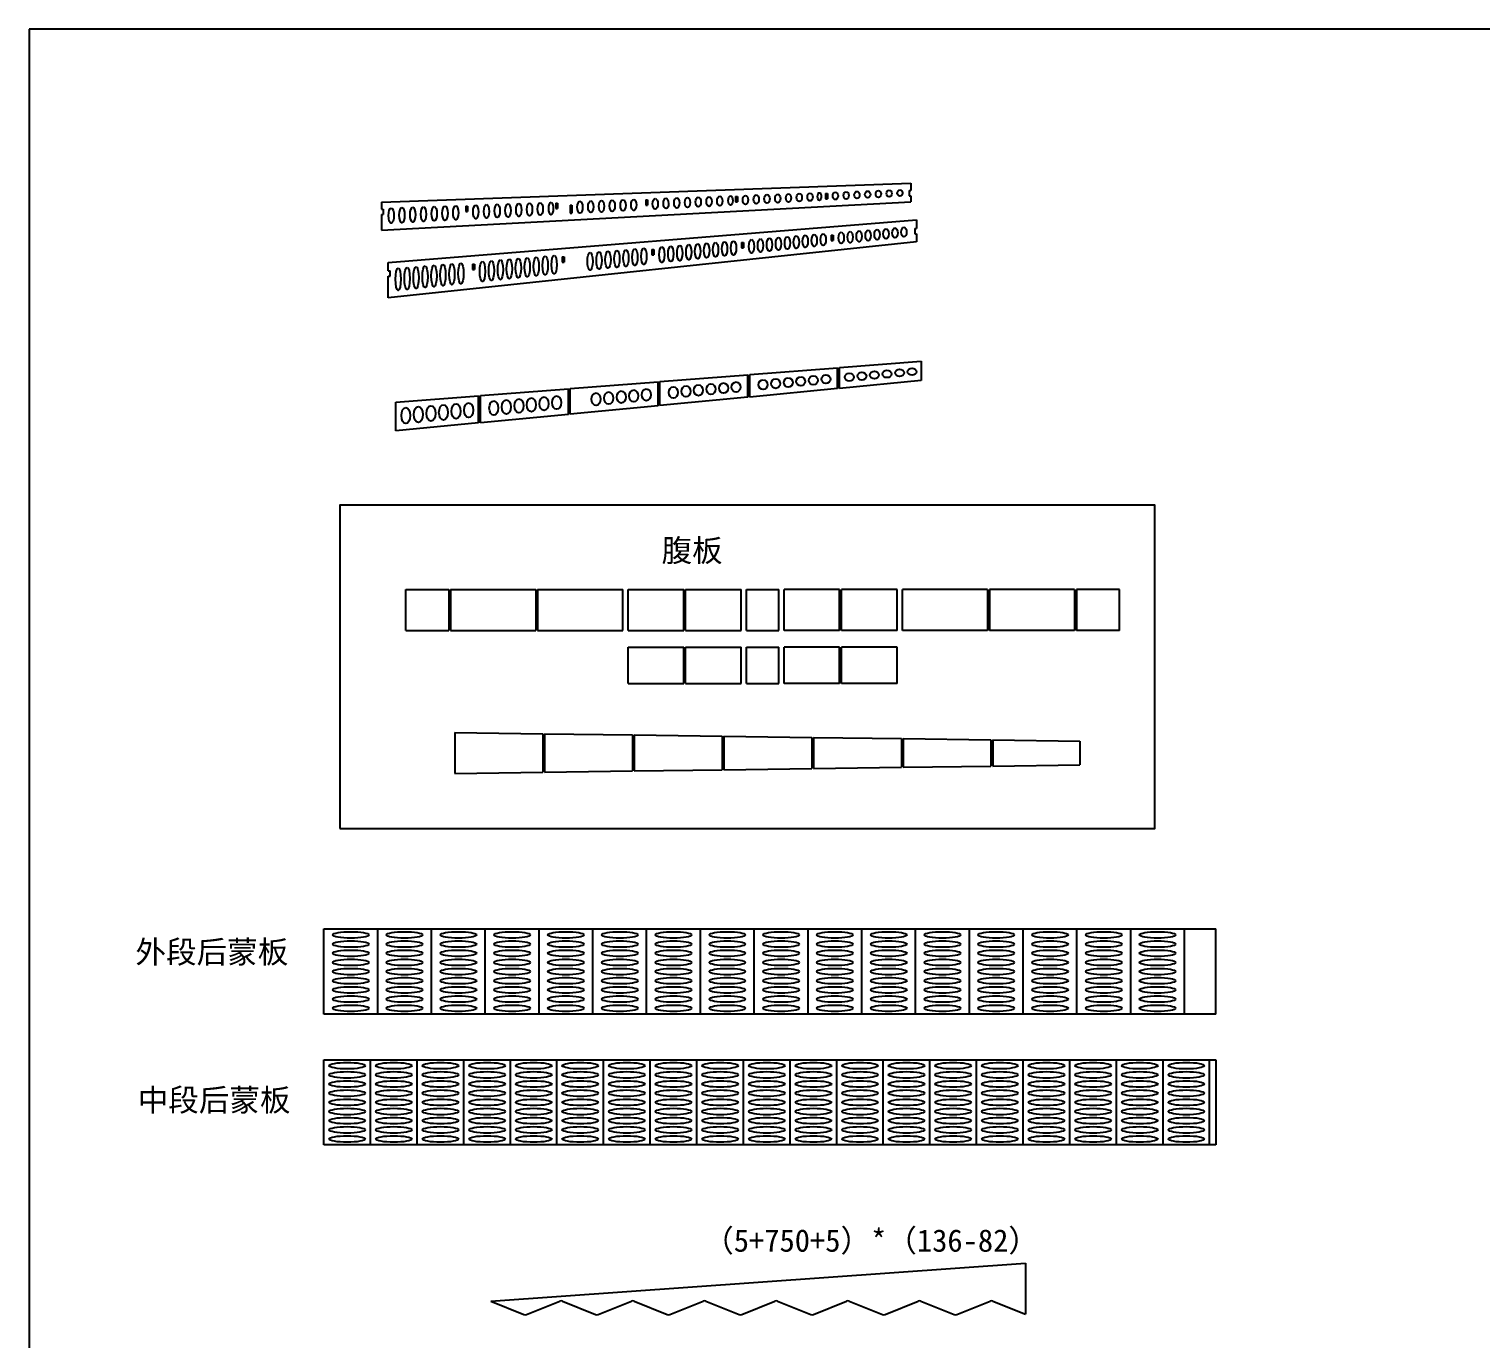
# Model space of a CAD drawing. Header units: millimetres. Extents: x 387 to 11444, y 601 to 6721.
# Drawn here: x 387 to 2006, y 5259 to 6721 of the extents above; entities that cross this region are included whole.
import ezdxf

# ---------------------------------------------------------------- set-up
doc = ezdxf.new("R2010")
doc.units = ezdxf.units.MM
doc.layers.add('1', color=115, linetype='Continuous', plot=False)
doc.layers.add('1mm轻木', color=3, linetype='Continuous')
doc.layers.add('2mm轻木', color=150, linetype='Continuous')
doc.styles.get("Standard").update_dxf_attribs({"font": 'arial.ttf'})

# ---------------------------------------------------------------- blocks, each defined once
blk = doc.blocks.new('A$C10b487a3')
at = {"layer": '2mm轻木'}
for p, q in [((130.5, 121), (130.5, 75.3)), ((130.5, 121), (228.5, 119.6)), ((228.5, 119.6), (228.5, 76.6)), ((230.5, 119.6), (230.5, 76.7)), ((230.5, 119.6), (328.5, 118.3)), ((328.5, 118.3), (328.5, 78)), ((330.5, 118.2), (330.5, 78)), ((330.5, 118.2), (428.5, 116.9)), ((428.5, 116.9), (428.5, 79.4)), ((430.5, 116.9), (430.5, 79.4)), ((430.5, 116.9), (528.5, 115.5)), ((528.5, 115.5), (528.5, 80.7)), ((530.5, 115.5), (530.5, 80.8)), ((530.5, 115.5), (628.5, 114.2)), ((628.5, 114.2), (628.5, 82.1)), ((630.5, 114.1), (630.5, 82.1)), ((630.5, 114.1), (728.5, 112.8)), ((728.5, 112.8), (728.5, 83.5)), ((730.5, 112.8), (730.5, 83.5)), ((730.5, 112.8), (827.5, 111.4)), ((827.5, 111.4), (827.5, 84.9)), ((530.5, 80.8), (628.5, 82.1)), ((630.5, 82.1), (728.5, 83.5)), ((730.5, 83.5), (827.5, 84.9)), ((130.5, 75.3), (228.5, 76.6)), ((230.5, 76.7), (328.5, 78)), ((330.5, 78), (428.5, 79.4)), ((430.5, 79.4), (528.5, 80.7))]:
    blk.add_line(p, q, dxfattribs=at)

msp = doc.modelspace()

# ---------------------------------------------------------------- linework, layer by layer
at = {"layer": '1'}
for p, q in [((386.503, 6720.648), (386.503, 3813.563)), ((5017.005, 6720.648), (386.503, 6720.648))]:
    msp.add_line(p, q, dxfattribs=at)
at = {"layer": '1mm轻木'}
for p, q in [((715.42, 5716.399), (1710.42, 5716.399)), ((715.42, 5621.399), (715.42, 5716.399)), ((775.42, 5621.399), (775.42, 5716.399)), ((835.42, 5621.399), (835.42, 5716.399)), ((895.42, 5621.399), (895.42, 5716.399)), ((955.42, 5621.399), (955.42, 5716.399)), ((1015.42, 5621.399), (1015.42, 5716.399)), ((1075.42, 5621.399), (1075.42, 5716.399)), ((1135.42, 5621.399), (1135.42, 5716.399)), ((1195.42, 5621.399), (1195.42, 5716.399)), ((1255.42, 5621.399), (1255.42, 5716.399)), ((1315.42, 5621.399), (1315.42, 5716.399)), ((1375.42, 5621.399), (1375.42, 5716.399)), ((1435.42, 5621.399), (1435.42, 5716.399)), ((1495.42, 5621.399), (1495.42, 5716.399)), ((1555.42, 5621.399), (1555.42, 5716.399)), ((1615.42, 5621.399), (1615.42, 5716.399)), ((1675.42, 5621.399), (1675.42, 5716.399)), ((1710.42, 5621.399), (1710.42, 5716.399)), ((1710.42, 5621.399), (715.42, 5621.399)), ((715.42, 5475.489), (715.42, 5570.489)), ((715.42, 5570.489), (1710.42, 5570.489)), ((767.42, 5475.489), (767.42, 5570.489)), ((819.42, 5475.489), (819.42, 5570.489)), ((871.42, 5475.489), (871.42, 5570.489)), ((923.42, 5475.489), (923.42, 5570.489)), ((975.42, 5475.489), (975.42, 5570.489)), ((1027.42, 5475.489), (1027.42, 5570.489)), ((1079.42, 5475.489), (1079.42, 5570.489)), ((1131.42, 5475.489), (1131.42, 5570.489)), ((1183.42, 5475.489), (1183.42, 5570.489)), ((1235.42, 5475.489), (1235.42, 5570.489)), ((1287.42, 5475.489), (1287.42, 5570.489)), ((1339.42, 5475.489), (1339.42, 5570.489)), ((1391.42, 5475.489), (1391.42, 5570.489)), ((1443.42, 5475.489), (1443.42, 5570.489)), ((1495.42, 5475.489), (1495.42, 5570.489)), ((1547.42, 5475.489), (1547.42, 5570.489)), ((1599.42, 5475.489), (1599.42, 5570.489)), ((1651.42, 5475.489), (1651.42, 5570.489)), ((1703.42, 5475.489), (1703.42, 5570.489)), ((1710.42, 5570.489), (1710.42, 5475.489)), ((1710.42, 5475.489), (715.42, 5475.489)), ((901.646, 5301.029), (1497.952, 5343.398)), ((1497.952, 5343.398), (1497.952, 5286.506)), ((901.646, 5301.029), (938.467, 5286.301)), ((941.438, 5286.301), (978.467, 5301.112)), ((981.438, 5301.112), (1018.467, 5286.301)), ((1021.438, 5286.301), (1058.467, 5301.112)), ((1061.438, 5301.112), (1098.467, 5286.301)), ((1101.438, 5286.301), (1138.467, 5301.112)), ((1141.438, 5301.112), (1178.467, 5286.301)), ((1181.438, 5286.301), (1218.467, 5301.112)), ((1221.438, 5301.112), (1258.467, 5286.301)), ((1261.438, 5286.301), (1298.467, 5301.112)), ((1301.438, 5301.112), (1338.467, 5286.301)), ((1341.438, 5286.301), (1378.467, 5301.112)), ((1381.438, 5301.112), (1418.467, 5286.301)), ((1421.438, 5286.301), (1458.467, 5301.112)), ((1461.438, 5301.112), (1497.952, 5286.506))]:
    msp.add_line(p, q, dxfattribs=at)
for centre, start, end in [((979.952, 5297.398), 68.198591, 111.801409), ((1059.952, 5297.398), 68.198591, 111.801409), ((1139.952, 5297.398), 68.198591, 111.801409), ((1219.952, 5297.398), 68.198591, 111.801409), ((1299.952, 5297.398), 68.198591, 111.801409), ((1379.952, 5297.398), 68.198591, 111.801409), ((1459.952, 5297.398), 68.198591, 111.801409), ((939.952, 5290.015), 248.198591, 291.801409), ((1019.952, 5290.015), 248.198591, 291.801409), ((1099.952, 5290.015), 248.198591, 291.801409), ((1179.952, 5290.015), 248.198591, 291.801409), ((1259.952, 5290.015), 248.198591, 291.801409), ((1339.952, 5290.015), 248.198591, 291.801409), ((1419.952, 5290.015), 248.198591, 291.801409)]:
    msp.add_arc(centre, 4, start, end, dxfattribs=at)
for centre in [(745.42, 5709.785), (745.42, 5699.558), (805.42, 5709.785), (805.42, 5699.558), (865.42, 5709.785), (865.42, 5699.558), (925.42, 5709.785), (925.42, 5699.558), (985.42, 5709.785), (985.42, 5699.558), (1045.42, 5709.785), (1045.42, 5699.558), (1105.42, 5709.785), (1105.42, 5699.558), (1165.42, 5709.785), (1165.42, 5699.558), (1225.42, 5709.785), (1225.42, 5699.558), (1285.42, 5709.785), (1285.42, 5699.558), (1345.42, 5709.785), (1345.42, 5699.558), (1405.42, 5709.785), (1405.42, 5699.558), (1465.42, 5709.785), (1465.42, 5699.558), (1525.42, 5709.785), (1525.42, 5699.558), (1585.42, 5709.785), (1585.42, 5699.558), (1645.42, 5709.785), (1645.42, 5699.558), (745.42, 5689.33), (805.42, 5689.33), (865.42, 5689.33), (925.42, 5689.33), (985.42, 5689.33), (1045.42, 5689.33), (1105.42, 5689.33), (1165.42, 5689.33), (1225.42, 5689.33), (1285.42, 5689.33), (1345.42, 5689.33), (1405.42, 5689.33), (1465.42, 5689.33), (1525.42, 5689.33), (1585.42, 5689.33), (1645.42, 5689.33), (745.42, 5679.102), (745.42, 5668.875), (805.42, 5679.102), (805.42, 5668.875), (865.42, 5679.102), (865.42, 5668.875), (925.42, 5679.102), (925.42, 5668.875), (985.42, 5679.102), (985.42, 5668.875), (1045.42, 5679.102), (1045.42, 5668.875), (1105.42, 5679.102), (1105.42, 5668.875), (1165.42, 5679.102), (1165.42, 5668.875), (1225.42, 5679.102), (1225.42, 5668.875), (1285.42, 5679.102), (1285.42, 5668.875), (1345.42, 5679.102), (1345.42, 5668.875), (1405.42, 5679.102), (1405.42, 5668.875), (1465.42, 5679.102), (1465.42, 5668.875), (1525.42, 5679.102), (1525.42, 5668.875), (1585.42, 5679.102), (1585.42, 5668.875), (1645.42, 5679.102), (1645.42, 5668.875), (745.42, 5658.647), (805.42, 5658.647), (865.42, 5658.647), (925.42, 5658.647), (985.42, 5658.647), (1045.42, 5658.647), (1105.42, 5658.647), (1165.42, 5658.647), (1225.42, 5658.647), (1285.42, 5658.647), (1345.42, 5658.647), (1405.42, 5658.647), (1465.42, 5658.647), (1525.42, 5658.647), (1585.42, 5658.647), (1645.42, 5658.647), (745.42, 5648.42), (745.42, 5638.192), (805.42, 5648.42), (805.42, 5638.192), (865.42, 5648.42), (865.42, 5638.192), (925.42, 5648.42), (925.42, 5638.192), (985.42, 5648.42), (985.42, 5638.192), (1045.42, 5648.42), (1045.42, 5638.192), (1105.42, 5648.42), (1105.42, 5638.192), (1165.42, 5648.42), (1165.42, 5638.192), (1225.42, 5648.42), (1225.42, 5638.192), (1285.42, 5648.42), (1285.42, 5638.192), (1345.42, 5648.42), (1345.42, 5638.192), (1405.42, 5648.42), (1405.42, 5638.192), (1465.42, 5648.42), (1465.42, 5638.192), (1525.42, 5648.42), (1525.42, 5638.192), (1585.42, 5648.42), (1585.42, 5638.192), (1645.42, 5648.42), (1645.42, 5638.192), (745.42, 5627.964), (805.42, 5627.964), (865.42, 5627.964), (925.42, 5627.964), (985.42, 5627.964), (1045.42, 5627.964), (1105.42, 5627.964), (1165.42, 5627.964), (1225.42, 5627.964), (1285.42, 5627.964), (1345.42, 5627.964), (1405.42, 5627.964), (1465.42, 5627.964), (1525.42, 5627.964), (1585.42, 5627.964), (1645.42, 5627.964), (741.42, 5563.875), (741.42, 5553.648), (793.42, 5563.875), (793.42, 5553.648), (845.42, 5563.875), (845.42, 5553.648), (897.42, 5563.875), (897.42, 5553.648), (949.42, 5563.875), (949.42, 5553.648), (1001.42, 5563.875), (1001.42, 5553.648), (1053.42, 5563.875), (1053.42, 5553.648), (1105.42, 5563.875), (1105.42, 5553.648), (1157.42, 5563.875), (1157.42, 5553.648), (1209.42, 5563.875), (1209.42, 5553.648), (1261.42, 5563.875), (1261.42, 5553.648), (1313.42, 5563.875), (1313.42, 5553.648), (1365.42, 5563.875), (1365.42, 5553.648), (1417.42, 5563.875), (1417.42, 5553.648), (1469.42, 5563.875), (1469.42, 5553.648), (1521.42, 5563.875), (1521.42, 5553.648), (1573.42, 5563.875), (1573.42, 5553.648), (1625.42, 5563.875), (1625.42, 5553.648), (1677.42, 5563.875), (1677.42, 5553.648), (741.42, 5543.42), (793.42, 5543.42), (845.42, 5543.42), (897.42, 5543.42), (949.42, 5543.42), (1001.42, 5543.42), (1053.42, 5543.42), (1105.42, 5543.42), (1157.42, 5543.42), (1209.42, 5543.42), (1261.42, 5543.42), (1313.42, 5543.42), (1365.42, 5543.42), (1417.42, 5543.42), (1469.42, 5543.42), (1521.42, 5543.42), (1573.42, 5543.42), (1625.42, 5543.42), (1677.42, 5543.42), (741.42, 5533.192), (741.42, 5522.965), (793.42, 5533.192), (793.42, 5522.965), (845.42, 5533.192), (845.42, 5522.965), (897.42, 5533.192), (897.42, 5522.965), (949.42, 5533.192), (949.42, 5522.965), (1001.42, 5533.192), (1001.42, 5522.965), (1053.42, 5533.192), (1053.42, 5522.965), (1105.42, 5533.192), (1105.42, 5522.965), (1157.42, 5533.192), (1157.42, 5522.965), (1209.42, 5533.192), (1209.42, 5522.965), (1261.42, 5533.192), (1261.42, 5522.965), (1313.42, 5533.192), (1313.42, 5522.965), (1365.42, 5533.192), (1365.42, 5522.965), (1417.42, 5533.192), (1417.42, 5522.965), (1469.42, 5533.192), (1469.42, 5522.965), (1521.42, 5533.192), (1521.42, 5522.965), (1573.42, 5533.192), (1573.42, 5522.965), (1625.42, 5533.192), (1625.42, 5522.965), (1677.42, 5533.192), (1677.42, 5522.965), (741.42, 5512.737), (793.42, 5512.737), (845.42, 5512.737), (897.42, 5512.737), (949.42, 5512.737), (1001.42, 5512.737), (1053.42, 5512.737), (1105.42, 5512.737), (1157.42, 5512.737), (1209.42, 5512.737), (1261.42, 5512.737), (1313.42, 5512.737), (1365.42, 5512.737), (1417.42, 5512.737), (1469.42, 5512.737), (1521.42, 5512.737), (1573.42, 5512.737), (1625.42, 5512.737), (1677.42, 5512.737), (741.42, 5502.509), (741.42, 5492.282), (793.42, 5502.509), (793.42, 5492.282), (845.42, 5502.509), (845.42, 5492.282), (897.42, 5502.509), (897.42, 5492.282), (949.42, 5502.509), (949.42, 5492.282), (1001.42, 5502.509), (1001.42, 5492.282), (1053.42, 5502.509), (1053.42, 5492.282), (1105.42, 5502.509), (1105.42, 5492.282), (1157.42, 5502.509), (1157.42, 5492.282), (1209.42, 5502.509), (1209.42, 5492.282), (1261.42, 5502.509), (1261.42, 5492.282), (1313.42, 5502.509), (1313.42, 5492.282), (1365.42, 5502.509), (1365.42, 5492.282), (1417.42, 5502.509), (1417.42, 5492.282), (1469.42, 5502.509), (1469.42, 5492.282), (1521.42, 5502.509), (1521.42, 5492.282), (1573.42, 5502.509), (1573.42, 5492.282), (1625.42, 5502.509), (1625.42, 5492.282), (1677.42, 5502.509), (1677.42, 5492.282), (741.42, 5482.054), (793.42, 5482.054), (845.42, 5482.054), (897.42, 5482.054), (949.42, 5482.054), (1001.42, 5482.054), (1053.42, 5482.054), (1105.42, 5482.054), (1157.42, 5482.054), (1209.42, 5482.054), (1261.42, 5482.054), (1313.42, 5482.054), (1365.42, 5482.054), (1417.42, 5482.054), (1469.42, 5482.054), (1521.42, 5482.054), (1573.42, 5482.054), (1625.42, 5482.054), (1677.42, 5482.054)]:
    msp.add_ellipse(centre, major_axis=(20.098, 0), ratio=0.17980954, dxfattribs=at)
at = {"layer": '2mm轻木'}
for p, q in [((779.492, 6527.523), (1370.292, 6548.634)), ((1370.292, 6548.634), (1370.292, 6540.599)), ((779.492, 6496.341), (1370.292, 6527.745)), ((779.492, 6527.523), (779.492, 6519.558)), ((1074.385, 6530.096), (1074.385, 6524.096)), ((1074.385, 6530.096), (1076.385, 6530.096)), ((1076.385, 6530.096), (1076.385, 6524.096)), ((1174.687, 6533.68), (1174.687, 6527.68)), ((1174.687, 6533.68), (1176.687, 6533.68)), ((1174.687, 6527.68), (1176.687, 6527.68)), ((1176.687, 6533.68), (1176.687, 6527.68)), ((1274.99, 6537.265), (1274.99, 6531.265)), ((1274.99, 6537.265), (1276.99, 6537.265)), ((1274.99, 6531.265), (1276.99, 6531.265)), ((1276.99, 6537.265), (1276.99, 6531.265)), ((1368.292, 6540.599), (1368.292, 6534.599)), ((1368.292, 6540.599), (1370.292, 6540.599)), ((1368.292, 6534.599), (1370.292, 6534.599)), ((1370.292, 6534.599), (1370.292, 6527.745)), ((779.492, 6519.558), (781.492, 6519.558)), ((779.492, 6513.558), (779.492, 6496.341)), ((779.492, 6513.558), (781.492, 6513.558)), ((781.492, 6519.558), (781.492, 6513.558)), ((873.78, 6522.928), (873.78, 6516.928)), ((873.78, 6522.928), (875.78, 6522.928)), ((873.78, 6516.928), (875.78, 6516.928)), ((875.78, 6522.928), (875.78, 6516.928)), ((974.082, 6526.512), (974.082, 6520.512)), ((974.082, 6526.512), (976.082, 6526.512)), ((974.082, 6520.512), (976.082, 6520.512)), ((976.082, 6526.512), (976.082, 6520.512)), ((990.082, 6524.192), (992.082, 6524.192)), ((990.082, 6524.192), (990.082, 6515.192)), ((990.082, 6515.192), (992.082, 6515.192)), ((992.082, 6524.192), (992.082, 6515.192)), ((1074.385, 6524.096), (1076.385, 6524.096)), ((787.235, 6459.981), (1376.477, 6507.585)), ((1374.477, 6498.214), (1374.477, 6492.214)), ((1374.477, 6498.214), (1376.477, 6498.214)), ((1376.477, 6507.585), (1376.477, 6498.214)), ((1376.477, 6483.091), (787.235, 6420.709)), ((1181.395, 6482.616), (1181.395, 6476.616)), ((1181.395, 6482.616), (1183.395, 6482.616)), ((1183.395, 6482.616), (1183.395, 6476.616)), ((1281.436, 6490.698), (1281.436, 6484.698)), ((1281.436, 6490.698), (1283.436, 6490.698)), ((1281.436, 6484.698), (1283.436, 6484.698)), ((1283.436, 6490.698), (1283.436, 6484.698)), ((1374.477, 6492.214), (1376.477, 6492.214)), ((1376.477, 6492.214), (1376.477, 6483.091)), ((981.314, 6466.451), (981.314, 6460.451)), ((981.314, 6466.451), (983.314, 6466.451)), ((983.314, 6466.451), (983.314, 6460.451)), ((1081.355, 6474.534), (1081.355, 6468.534)), ((1081.355, 6474.534), (1083.355, 6474.534)), ((1081.355, 6468.534), (1083.355, 6468.534)), ((1083.355, 6474.534), (1083.355, 6468.534)), ((1181.395, 6476.616), (1183.395, 6476.616)), ((787.235, 6450.772), (787.235, 6459.981)), ((787.235, 6450.772), (789.235, 6450.772)), ((789.235, 6444.772), (789.235, 6450.772)), ((881.274, 6458.369), (881.274, 6452.369)), ((881.274, 6458.369), (883.274, 6458.369)), ((881.274, 6452.369), (883.274, 6452.369)), ((883.274, 6458.369), (883.274, 6452.369)), ((981.314, 6460.451), (983.314, 6460.451)), ((787.235, 6420.709), (787.235, 6444.772)), ((787.235, 6444.772), (789.235, 6444.772)), ((1290.5, 6342.783), (1381.642, 6349.867)), ((1381.642, 6349.867), (1381.642, 6328.307)), ((1090.216, 6327.214), (1188.358, 6334.843)), ((1188.358, 6309.808), (1188.358, 6334.843)), ((1190.358, 6334.999), (1288.5, 6342.627)), ((1190.358, 6309.999), (1190.358, 6334.999)), ((1288.5, 6319.393), (1288.5, 6342.627)), ((1290.5, 6319.584), (1290.5, 6342.783)), ((889.931, 6311.646), (988.073, 6319.275)), ((988.073, 6290.639), (988.073, 6319.275)), ((990.073, 6319.43), (1088.216, 6327.059)), ((990.073, 6290.83), (990.073, 6319.43)), ((1088.216, 6300.223), (1088.216, 6327.059)), ((1090.216, 6300.415), (1090.216, 6327.214)), ((1288.5, 6319.393), (1190.358, 6309.999)), ((1381.642, 6328.307), (1290.5, 6319.584)), ((795.797, 6304.329), (887.931, 6311.491)), ((795.797, 6272.236), (795.797, 6304.329)), ((887.931, 6281.054), (887.931, 6311.491)), ((889.931, 6281.246), (889.931, 6311.646)), ((1088.216, 6300.223), (990.073, 6290.83)), ((1188.358, 6309.808), (1090.216, 6300.415)), ((988.073, 6290.639), (889.931, 6281.246)), ((887.931, 6281.054), (795.797, 6272.236)), ((806.731, 6049.577), (806.731, 6095.052)), ((806.731, 6095.052), (854.731, 6095.052)), ((854.731, 6095.052), (854.731, 6049.577)), ((856.731, 6095.052), (856.731, 6049.577)), ((856.731, 6095.052), (951.731, 6095.052)), ((951.731, 6095.052), (951.731, 6049.577)), ((953.731, 6095.052), (953.731, 6049.577)), ((953.731, 6095.052), (1048.731, 6095.052)), ((1048.731, 6049.577), (1048.731, 6095.052)), ((1054.731, 6049.577), (1054.731, 6095.052)), ((1054.731, 6095.052), (1116.731, 6095.052)), ((1116.731, 6049.577), (1116.731, 6095.052)), ((1118.731, 6049.577), (1118.731, 6095.052)), ((1118.731, 6095.052), (1180.731, 6095.052)), ((1180.731, 6049.577), (1180.731, 6095.052)), ((1186.731, 6049.577), (1186.731, 6095.052)), ((1186.731, 6095.052), (1222.731, 6095.052)), ((1222.731, 6049.577), (1222.731, 6095.052)), ((1228.731, 6049.577), (1228.731, 6095.052)), ((1290.731, 6095.052), (1228.731, 6095.052)), ((1290.731, 6049.577), (1290.731, 6095.052)), ((1292.731, 6049.577), (1292.731, 6095.052)), ((1354.731, 6095.052), (1292.731, 6095.052)), ((1354.731, 6049.577), (1354.731, 6095.052)), ((1360.731, 6049.577), (1360.731, 6095.052)), ((1455.731, 6095.052), (1360.731, 6095.052)), ((1455.731, 6095.052), (1455.731, 6049.577)), ((1457.731, 6095.052), (1457.731, 6049.577)), ((1552.731, 6095.052), (1457.731, 6095.052)), ((1552.731, 6095.052), (1552.731, 6049.577)), ((1554.731, 6095.052), (1554.731, 6049.577)), ((1602.731, 6095.052), (1554.731, 6095.052)), ((1602.731, 6049.577), (1602.731, 6095.052)), ((806.731, 6049.577), (854.731, 6049.577)), ((856.731, 6049.577), (951.731, 6049.577)), ((953.731, 6049.577), (1048.731, 6049.577)), ((1054.731, 6049.577), (1116.731, 6049.577)), ((1118.731, 6049.577), (1180.731, 6049.577)), ((1186.731, 6049.577), (1222.731, 6049.577)), ((1290.731, 6049.577), (1228.731, 6049.577)), ((1354.731, 6049.577), (1292.731, 6049.577)), ((1455.731, 6049.577), (1360.731, 6049.577)), ((1552.731, 6049.577), (1457.731, 6049.577)), ((1602.731, 6049.577), (1554.731, 6049.577)), ((1054.731, 5990.454), (1054.731, 6030.915)), ((1054.731, 6030.915), (1116.731, 6030.915)), ((1116.731, 5990.454), (1116.731, 6030.915)), ((1118.731, 5990.454), (1118.731, 6030.915)), ((1118.731, 6030.915), (1180.731, 6030.915)), ((1180.731, 5990.454), (1180.731, 6030.915)), ((1186.731, 5990.454), (1186.731, 6030.915)), ((1186.731, 6030.915), (1222.731, 6030.915)), ((1222.731, 5990.454), (1222.731, 6030.915)), ((1228.731, 5990.454), (1228.731, 6030.915)), ((1290.731, 6030.915), (1228.731, 6030.915)), ((1290.731, 5990.454), (1290.731, 6030.915)), ((1292.731, 5990.454), (1292.731, 6030.915)), ((1354.731, 6030.915), (1292.731, 6030.915)), ((1354.731, 5990.454), (1354.731, 6030.915)), ((1054.731, 5990.454), (1116.731, 5990.454)), ((1118.731, 5990.454), (1180.731, 5990.454)), ((1186.731, 5990.454), (1222.731, 5990.454)), ((1290.731, 5990.454), (1228.731, 5990.454)), ((1354.731, 5990.454), (1292.731, 5990.454))]:
    msp.add_line(p, q, dxfattribs=at)
msp.add_lwpolyline([(733.04, 5828.498), (1642.191, 5828.498), (1642.191, 6189.296), (733.04, 6189.296)], close=True, dxfattribs=at)
for centre, major_axis, ratio in [((968.78, 6520.345), (0, 6.942), 0.36012164), ((1001.068, 6521.78), (0, 6.661), 0.4482357), ((1013.068, 6522.26), (0, 6.503), 0.4591177), ((1025.068, 6522.846), (0, 6.452), 0.46276017), ((1037.068, 6523.38), (0, 6.347), 0.4703812), ((1049.068, 6523.913), (0, 6.243), 0.47825746), ((1061.068, 6524.446), (0, 6.138), 0.48640197), ((1085.068, 6525.513), (0, 5.929), 0.50355252), ((1096.968, 6526.043), (-0.1, 5.821), 0.49573628), ((1109.017, 6526.577), (0, 5.721), 0.52191642), ((1121.017, 6527.111), (0, 5.616), 0.53163089), ((1133.017, 6527.644), (0, 5.511), 0.54171385), ((1145.017, 6528.177), (0, 5.407), 0.55218668), ((1157.017, 6528.711), (0, 5.302), 0.56307242), ((1169.017, 6529.244), (0, 5.198), 0.48096772), ((1185.673, 6529.984), (0, 5.053), 0.59657863), ((1197.673, 6530.518), (0, 4.948), 0.60337173), ((1209.673, 6531.051), (0, 4.844), 0.61639292), ((1221.673, 6531.584), (0, 4.739), 0.62998851), ((1233.673, 6532.118), (0, 4.635), 0.64419738), ((1245.673, 6532.651), (0, 4.53), 0.65906198), ((1257.673, 6533.184), (0, 4.426), 0.67462877), ((1268.077, 6533.718), (0, 4.321), 0.46285006), ((1285.975, 6534.442), (0, 4.179), 0.71442802), ((1297.975, 6534.976), (0, 4.075), 0.73275649), ((1309.975, 6535.509), (0, 3.97), 0.75205014), ((1321.975, 6536.042), (0, 3.865), 0.77238728), ((1333.975, 6536.576), (0, 3.761), 0.79385491), ((1345.975, 6537.109), (0, 3.656), 0.81655), ((1357.975, 6537.642), (0, 3.552), 0.84058092), ((790.492, 6512.421), (0, 8.495), 0.35314312), ((802.492, 6512.954), (0, 8.391), 0.35754259), ((814.492, 6513.487), (0, 8.286), 0.36205306), ((826.492, 6514.021), (0, 8.182), 0.36667879), ((838.492, 6514.554), (0, 8.077), 0.37142425), ((850.492, 6515.087), (0, 7.972), 0.37629415), ((862.492, 6515.621), (0, 7.868), 0.38129345), ((884.78, 6516.611), (0, 7.674), 0.39093994), ((896.78, 6517.145), (0, 7.569), 0.39633876), ((908.78, 6517.678), (0, 7.465), 0.40188878), ((920.78, 6518.211), (0, 7.36), 0.40759644), ((932.78, 6518.745), (0, 7.256), 0.41346857), ((944.78, 6519.278), (0, 7.151), 0.41951236), ((956.78, 6519.811), (0, 7.047), 0.42573546), ((1302.436, 6488.428), (0, 6.176), 0.48578454), ((1312.436, 6489.361), (0, 6.05), 0.49585349), ((1322.436, 6490.295), (0, 5.925), 0.50634868), ((1332.436, 6491.228), (0, 5.799), 0.51729776), ((1342.436, 6492.161), (0, 5.674), 0.52873081), ((1352.436, 6493.094), (0, 5.549), 0.54068066), ((1362.436, 6494.028), (0, 5.423), 0.55318317), ((1102.355, 6469.755), (0, 8.685), 0.34543676), ((1112.355, 6470.688), (0, 8.559), 0.35049782), ((1122.355, 6471.621), (0, 8.434), 0.35570938), ((1132.355, 6472.555), (0, 8.308), 0.36107826), ((1142.355, 6473.488), (0, 8.183), 0.36661169), ((1152.355, 6474.421), (0, 8.058), 0.37231736), ((1162.355, 6475.354), (0, 7.932), 0.37820344), ((1172.355, 6476.288), (0, 7.807), 0.38427861), ((1192.395, 6478.158), (0, 7.556), 0.39706066), ((1202.395, 6479.091), (0, 7.43), 0.40376212), ((1212.395, 6480.025), (0, 7.305), 0.41069368), ((1222.395, 6480.958), (0, 7.179), 0.41786739), ((1232.395, 6481.891), (0, 7.054), 0.42529616), ((1242.395, 6482.825), (0, 6.929), 0.43299385), ((1252.395, 6483.758), (0, 6.803), 0.44097532), ((1262.395, 6484.691), (0, 6.678), 0.44925657), ((1272.395, 6485.624), (0, 6.552), 0.4578548), ((1292.436, 6487.495), (0, 6.301), 0.47611638), ((902.274, 6451.081), (0, 11.194), 0.26800699), ((912.274, 6452.015), (0, 11.068), 0.27104348), ((922.274, 6452.948), (0, 10.943), 0.27414957), ((932.274, 6453.881), (0, 10.818), 0.27732767), ((942.274, 6454.814), (0, 10.692), 0.28058032), ((952.274, 6455.748), (0, 10.567), 0.28391018), ((962.274, 6456.681), (0, 10.441), 0.28732002), ((972.274, 6457.614), (0, 10.316), 0.29081276), ((1012.314, 6461.351), (0, 9.814), 0.30569215), ((1022.314, 6462.285), (0, 9.688), 0.30964892), ((1032.314, 6463.218), (0, 9.563), 0.31370947), ((1042.314, 6464.151), (0, 9.438), 0.31787792), ((1052.314, 6465.084), (0, 9.312), 0.32215865), ((1062.314, 6466.018), (0, 9.187), 0.32655624), ((1072.314, 6466.951), (0, 9.061), 0.33107555), ((1092.355, 6468.821), (0, 8.81), 0.34051979), ((798.235, 6441.371), (0, 12.498), 0.24003046), ((808.235, 6442.305), (0, 12.373), 0.24246322), ((818.235, 6443.238), (0, 12.248), 0.2449458), ((828.235, 6444.171), (0, 12.122), 0.24747974), ((838.235, 6445.105), (0, 11.997), 0.25006665), ((848.235, 6446.038), (0, 11.871), 0.25270823), ((858.235, 6446.971), (0, 11.746), 0.2554062), ((868.235, 6447.905), (0, 11.621), 0.25816241), ((892.274, 6450.148), (0, 11.319), 0.26503778), ((1261.346, 6328.619), (-5, 0), 0.97944518), ((1275.346, 6329.833), (-5, 0), 0.95427349), ((1301.5, 6332.137), (-5, 0), 0.90007878), ((1315.5, 6333.351), (-5, 0), 0.87490709), ((1329.5, 6334.565), (-5, 0), 0.8497354), ((1343.5, 6335.78), (-5, 0), 0.82456371), ((1357.525, 6336.996), (-5.026, 0.032), 0.79572289), ((1371.5, 6338.208), (-5, 0), 0.77422034), ((1047.061, 6310.036), (0, 6.824), 0.73274934), ((1061.061, 6311.251), (0, 6.698), 0.74651853), ((1075.061, 6312.465), (0, 6.572), 0.76081511), ((1105.203, 6315.079), (0, 6.301), 0.79353423), ((1119.203, 6316.293), (0, 6.175), 0.80970782), ((1133.203, 6317.507), (0, 6.049), 0.82655441), ((1147.203, 6318.721), (0, 5.923), 0.84411691), ((1161.203, 6319.935), (0, 5.797), 0.86244195), ((1175.203, 6321.149), (0, 5.672), 0.88158028), ((1205.346, 6323.763), (0, 5.401), 0.92581283), ((1219.346, 6324.977), (0, 5.275), 0.94790302), ((1233.346, 6326.191), (0, 5.149), 0.97107313), ((1247.346, 6327.391), (0, 5.038), 0.99254759), ((834.797, 6291.665), (0, 8.696), 0.57497683), ((848.797, 6292.879), (0, 8.57), 0.58342076), ((862.797, 6294.093), (0, 8.444), 0.59211639), ((876.797, 6295.307), (0, 8.318), 0.60107516), ((904.931, 6297.711), (0, 8.101), 0.61717294), ((918.931, 6298.925), (0, 7.976), 0.6269122), ((932.931, 6300.139), (0, 7.85), 0.63696377), ((946.931, 6301.353), (0, 7.724), 0.64734291), ((960.931, 6302.567), (0, 7.598), 0.65806591), ((974.931, 6303.781), (0, 7.472), 0.66915013), ((1019.061, 6307.608), (0, 7.075), 0.70668055), ((1033.061, 6308.822), (0, 6.949), 0.71947888), ((806.797, 6289.236), (0, 8.948), 0.5588016), ((820.797, 6290.451), (0, 8.822), 0.56677383)]:
    msp.add_ellipse(centre, major_axis=major_axis, ratio=ratio, dxfattribs=at)

# ---------------------------------------------------------------- block references
at = {"layer": '1'}
msp.add_blockref('A$C10b487a3', (731.04, 5814.751), dxfattribs=at)

# ---------------------------------------------------------------- texts
at = {"layer": '2mm轻木', "char_height": 25, "attachment_point": 1}
for s, insert in [('{\\fSimSun|b0|i0|c134|p34;腹板}', (1092.016, 6151.259)), ('{\\fSimSun|b0|i0|c134|p34;外段后蒙板}', (505.214, 5703.295)), ('{\\fSimSun|b0|i0|c134|p34;中段后蒙板}', (507.705, 5538.074)), ('{\\fSimSun|b0|i0|c134|p34;（5+750+5）*（136-82）}', (1138.534, 5381.276))]:
    msp.add_mtext_dynamic_manual_height_columns(s, width=1785.11418, gutter_width=125, heights=[0], dxfattribs=dict(at, insert=insert))

doc.saveas('drawing.dxf')
